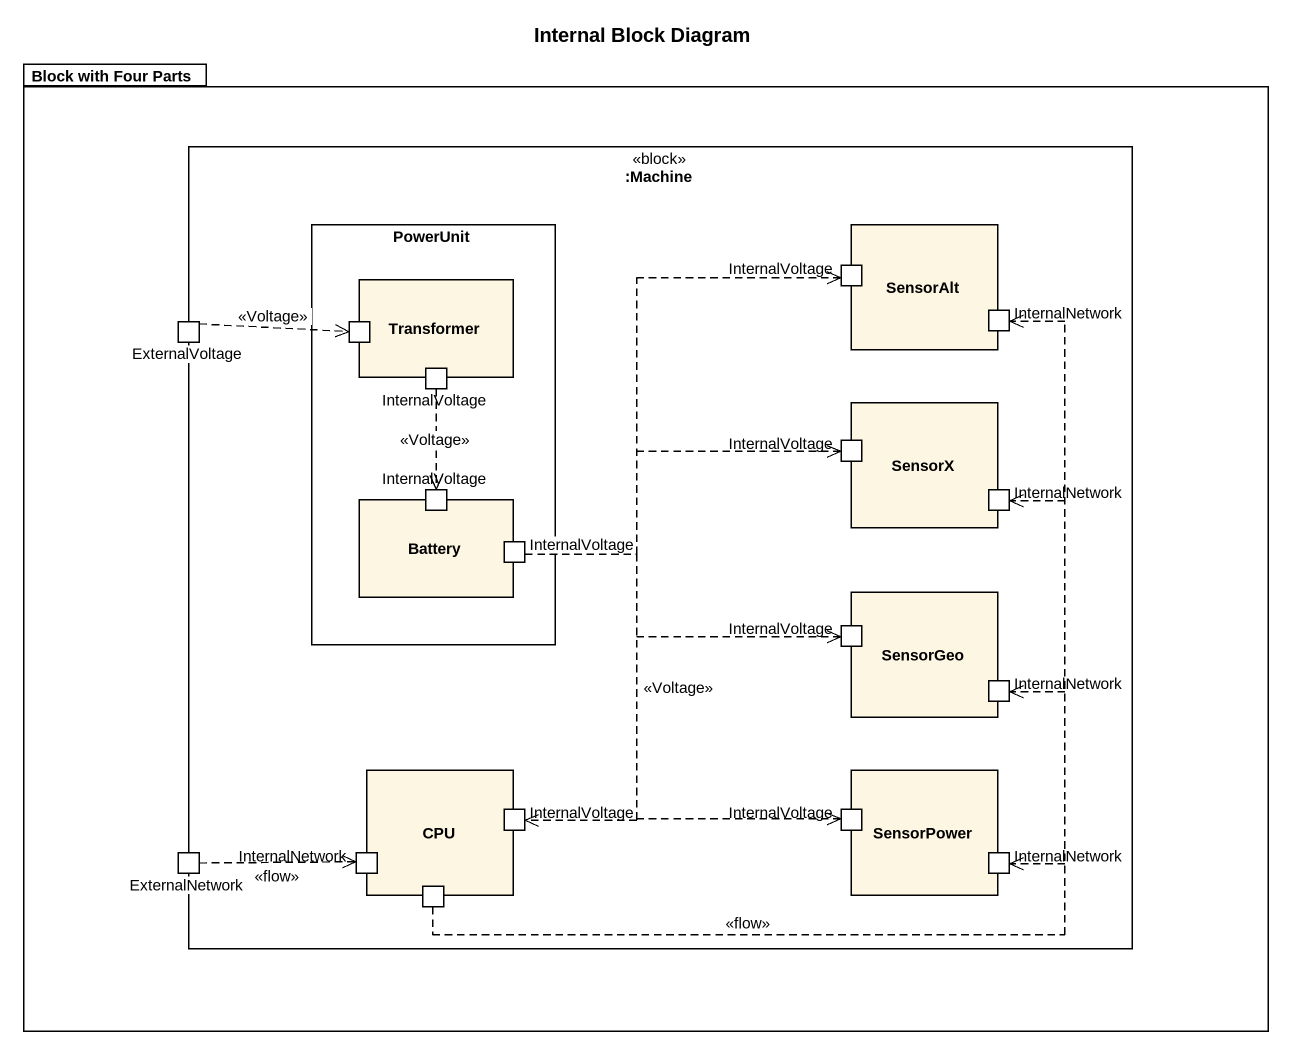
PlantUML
@startuml
title Internal Block Diagram
package "Block with Four Parts" as Block_with_Four_Parts {
  rectangle ":Machine" as Machine <<block>> {
    rectangle PowerUnit {
      rectangle Transformer {
        port " " as port1
        port "InternalVoltage" as InternalVoltage_2
      }
      rectangle Battery {
        port "InternalVoltage" as InternalVoltage_3
        port "InternalVoltage" as InternalVoltage_5
      }
    }
    rectangle SensorAlt {
      port InternalVoltage
      port InternalNetwork
    }
    port ExternalVoltage
    rectangle SensorX {
      port "InternalVoltage" as InternalVoltage_4
      port "InternalNetwork" as InternalNetwork_2
    }
    rectangle SensorGeo {
      port "InternalVoltage" as InternalVoltage_6
      port "InternalNetwork" as InternalNetwork_3
    }
    rectangle CPU {
      port "InternalVoltage" as InternalVoltage_7
      port "InternalNetwork" as InternalNetwork_4
      port " " as port2
    }
    rectangle SensorPower {
      port "InternalVoltage" as InternalVoltage_8
      port "InternalNetwork" as InternalNetwork_5
    }
    port ExternalNetwork
  }
}
ExternalVoltage .right.> port1 : <<Voltage>>
InternalVoltage_2 ..> InternalVoltage_3 : <<Voltage>>
InternalVoltage_5 .up.> InternalVoltage
InternalVoltage_5 .right.> InternalVoltage_4
InternalVoltage_5 .right.> InternalVoltage_6
InternalVoltage_5 ..> InternalVoltage_7 : <<Voltage>>
InternalVoltage_5 ..> InternalVoltage_8
ExternalNetwork .right.> InternalNetwork_4 : <<flow>>
port2 .up.> InternalNetwork
port2 .up.> InternalNetwork_2
port2 .right.> InternalNetwork_3
port2 .right.> InternalNetwork_5 : <<flow>>
@enduml
